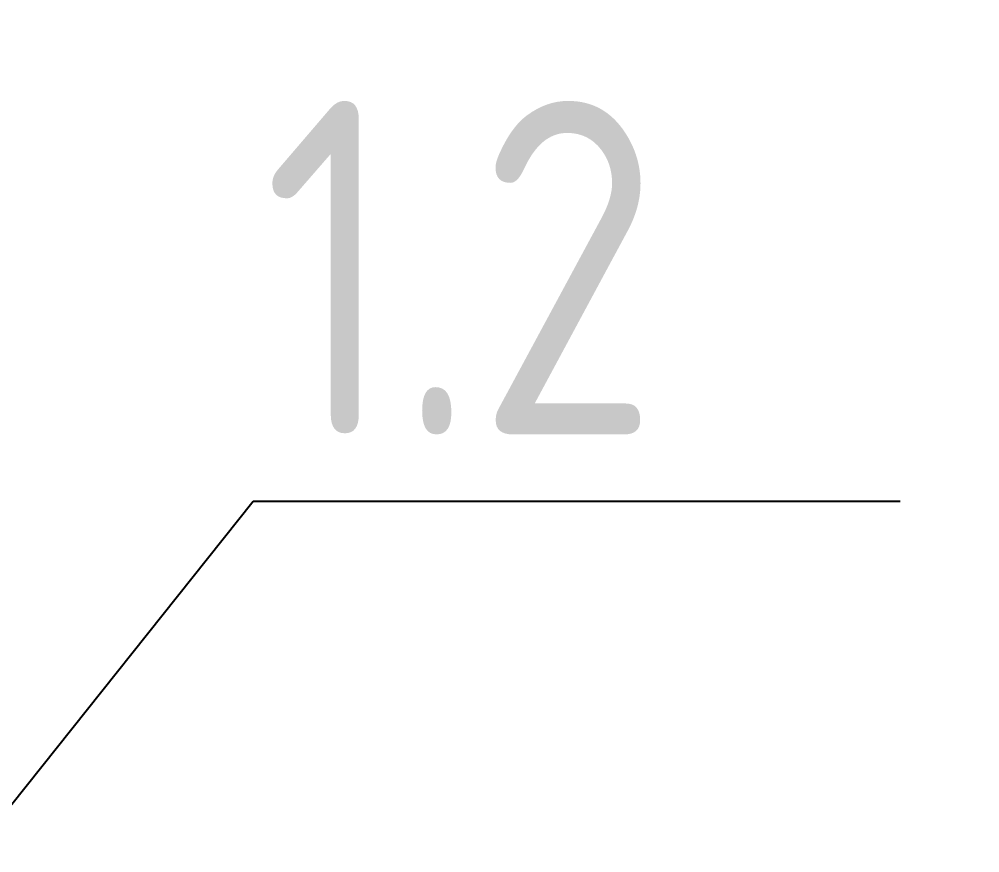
# Model space of a CAD drawing. Header units: millimetres. Extents: x 0 to 9483559, y -180456 to 305735.
# Drawn here: x 407246 to 408255, y 286509 to 287384 of the extents above; entities that cross this region are included whole.
import ezdxf
from ezdxf import colors
from ezdxf.entities.mleader import LeaderData, LeaderLine
from ezdxf.math import Vec2, Vec3

# ---------------------------------------------------------------- set-up
doc = ezdxf.new("R2010")
doc.units = ezdxf.units.MM
doc.layers.add('EI_DIMS_DETAIL', color=7, linetype='Continuous')
doc.styles.get("Standard").update_dxf_attribs({"font": 'GOST.TTF'})
doc.dimstyles.get("Standard").update_dxf_attribs({"dimtxt": 250, "dimasz": 150, "dimexe": 0.18, "dimexo": 0.0625, "dimgap": 100, "dimtad": 1, "dimdec": 0, "dimrnd": 5, "dimzin": 0, "dimdsep": 46, "dimtxsty": 'Standard', "dimcen": 0.09, "dimadec": 0, "dimazin": 0, "dimtfac": 1, "dimtdec": 0, "dimtofl": 0, "dimtmove": 0, "dimatfit": 3, "dimfxl": 1, "dimtolj": 1, "dimtzin": 0, "dimarcsym": 0})

# ---------------------------------------------------------------- blocks, each defined once
blk = doc.blocks.new('*D396')
at = {"layer": 'Defpoints', "color": 0, "lineweight": 9, "ltscale": 100, "transparency": 16777216}
for p in [(403050.3, 300608.4), (403050.3, 300608.4), (404240.8, 298785.4), (412648.9, 297109.6), (407122, 285123.6)]:
    blk.add_point(p, dxfattribs=at)
at = {"layer": 'EI_DIMS_DETAIL', "color": 0, "lineweight": -2, "ltscale": 100, "transparency": 16777216}
blk.add_arc((403050.3, 300608.4), 2177.3, 288.6802, 336.0242, dxfattribs=at)
at = {"layer": 'EI_DIMS_DETAIL', "color": 0, "lineweight": 9, "ltscale": 100, "transparency": 16777216}
for points in [[(405016.6, 299733), (405063, 299714.3), (405096, 299862.7)], [(403754.9, 298521.9), (403740.5, 298569.8), (403604, 298502.7)]]:
    blk.add_solid(points, dxfattribs=at)
at = {"layer": 'EI_DIMS_DETAIL', "color": 0, "lineweight": 9, "ltscale": 100, "transparency": 16777216, "insert": (404365.5, 299165.7), "char_height": 250, "attachment_point": 5, "rotation": 42.3522}
blk.add_mtext('\\A1;55°', dxfattribs=at)
blk = doc.blocks.new('*D397')
at = {"layer": 'Defpoints', "color": 0, "lineweight": 9, "ltscale": 100, "transparency": 16777216}
for p in [(410728.2, 300626), (410737.6, 300623.5), (408405.3, 298770.4), (400968.8, 297033.7), (406535.2, 284688.2)]:
    blk.add_point(p, dxfattribs=at)
at = {"layer": 'EI_DIMS_DETAIL', "color": 0, "lineweight": -2, "ltscale": 100, "transparency": 16777216}
blk.add_arc((410739.4, 300630.1), 2984.3, 203.0877, 252.3461, dxfattribs=at)
at = {"layer": 'EI_DIMS_DETAIL', "color": 0, "lineweight": 9, "ltscale": 100, "transparency": 16777216}
for points in [[(407970.8, 299450.6), (408017.3, 299469), (407938.7, 299599.2)], [(409841.3, 297810.3), (409827.4, 297762.3), (409978.4, 297744.4)]]:
    blk.add_solid(points, dxfattribs=at)
at = {"layer": 'EI_DIMS_DETAIL', "color": 0, "lineweight": 9, "ltscale": 100, "transparency": 16777216, "insert": (408883, 298588.7), "char_height": 250, "attachment_point": 5, "rotation": 317.7169}
blk.add_mtext('\\A1;55°', dxfattribs=at)
blk = doc.blocks.new('*D398')
at = {"layer": 'Defpoints', "color": 0, "lineweight": 9, "ltscale": 100, "transparency": 16777216}
for p in [(410737.6, 300623.5), (410752.8, 300619.5), (412575.1, 298428.3), (410918, 297647.4), (406535.2, 284688.2)]:
    blk.add_point(p, dxfattribs=at)
at = {"layer": 'EI_DIMS_DETAIL', "color": 0, "lineweight": -2, "ltscale": 100, "transparency": 16777216}
blk.add_line((412575.2, 298428.3), (412653.8, 298333.7), dxfattribs=at)
blk.add_arc((410740.5, 300634.2), 2992.1, 258.0989, 306.8772, dxfattribs=at)
at = {"layer": 'EI_DIMS_DETAIL', "color": 0, "lineweight": 9, "ltscale": 100, "transparency": 16777216}
for points in [[(412520.5, 298260.4), (412551.5, 298221.2), (412653.7, 298333.8)], [(410117.7, 297682.2), (410129.2, 297730.8), (409977.5, 297741.1)]]:
    blk.add_solid(points, dxfattribs=at)
at = {"layer": 'EI_DIMS_DETAIL', "color": 0, "lineweight": 9, "ltscale": 100, "transparency": 16777216, "insert": (411338.8, 297932.7), "char_height": 250, "attachment_point": 5, "rotation": 12.4881}
blk.add_mtext('\\A1;55°', dxfattribs=at)

msp = doc.modelspace()

# ---------------------------------------------------------------- dimensions: what is measured, and where the dimension line sits
at = {"layer": 'EI_DIMS_DETAIL', "lineweight": 9, "ltscale": 100}
for base, line1, line2, picture, middle in [((408405.3, 298770.4), ((410737.6, 300623.5), (406535.2, 284688.2)), ((410728.2, 300626), (400968.8, 297033.7)), '*D397', (408883, 298588.7)), ((410918, 297647.4), ((410752.8, 300619.5), (412575.1, 298428.3)), ((410737.6, 300623.5), (406535.2, 284688.2)), '*D398', (411338.8, 297932.7)), ((404240.8, 298785.4), ((403050.3, 300608.4), (412648.9, 297109.6)), ((403050.3, 300608.4), (407122, 285123.6)), '*D396', (404365.5, 299165.7))]:
    dim = msp.add_angular_dim_2l(base=base, line1=line1, line2=line2, dimstyle='Standard', dxfattribs=at)
    dim.commit()
    dim.dimension.update_dxf_attribs({"geometry": picture, "text_midpoint": middle})

# ---------------------------------------------------------------- leaders
at = {"lineweight": 9}
ml = msp.add_multileader_mtext('Standard', dxfattribs=at)
ml.set_content('1.2', color=256)
ml.set_leader_properties()
ml.build(insert=Vec2(0, 0))
ml.multileader.update_dxf_attribs({"text_left_attachment_type": 6, "text_right_attachment_type": 6, "arrow_head_size": 250})
ctx = ml.context
ctx.base_point, ctx.char_height, ctx.arrow_head_size, ctx.plane_origin = Vec3(407500.2, 286878.3, 0), 350, 250, Vec3(407113, 287514.8, 0)
ctx.left_attachment, ctx.right_attachment = 6, 6
notes = []
notes.append((ctx, [(0, (1, 1, 0), (407492.2, 286878.3, 0), (1, 0), 8, [(0, [(407037.2, 286307.9, 0)], 0, [])])]))
ctx.mtext.insert, ctx.mtext.flow_direction = Vec3(407502.2, 287298.3, 0), 5
for ctx, leaders in notes:
    for number, flags, end, landing, length, lines in leaders:
        leader = LeaderData()
        leader.index, (leader.has_last_leader_line, leader.has_dogleg_vector, leader.attachment_direction) = number, flags
        leader.last_leader_point, leader.dogleg_vector, leader.dogleg_length = Vec3(end), Vec3(landing), length
        for number, points, colour, breaks in lines:
            line = LeaderLine()
            line.index, line.vertices, line.color, line.breaks = number, Vec3.list(points), colors.encode_raw_color(colour), breaks
            leader.lines.append(line)
        ctx.leaders.append(leader)

doc.saveas('drawing.dxf')
